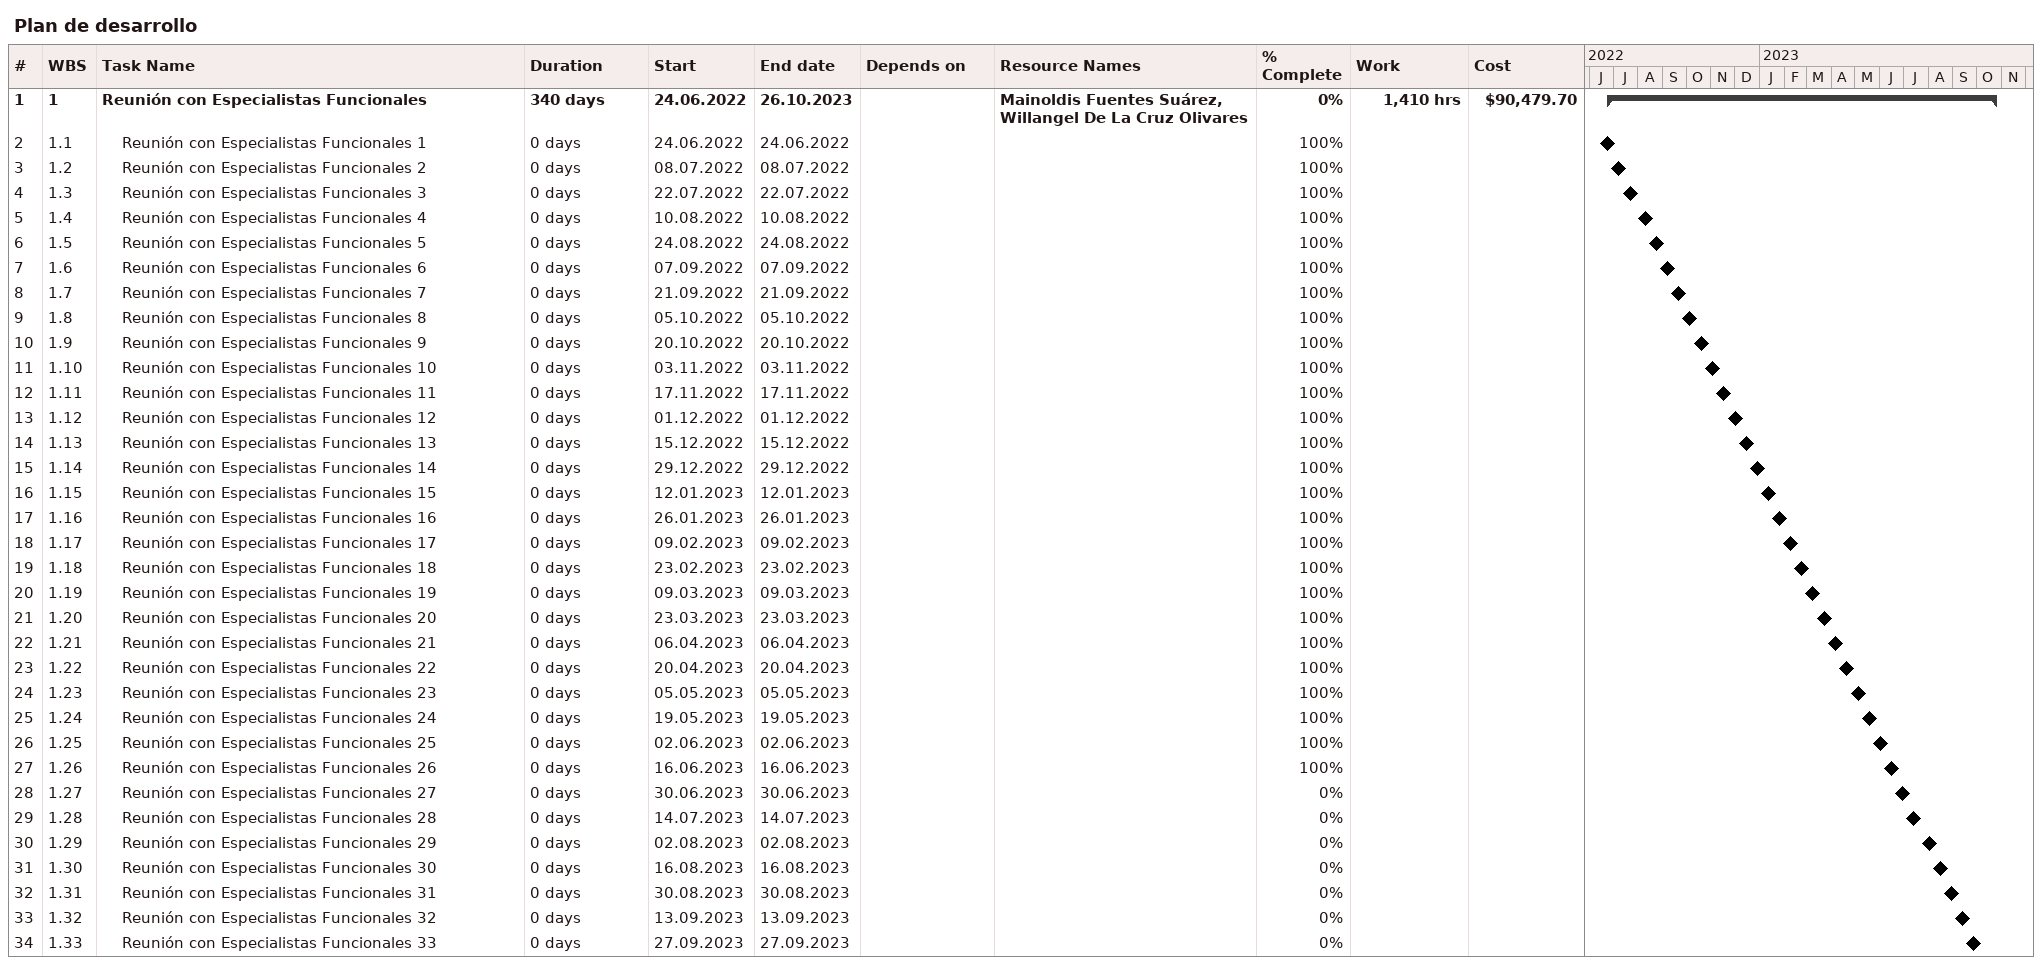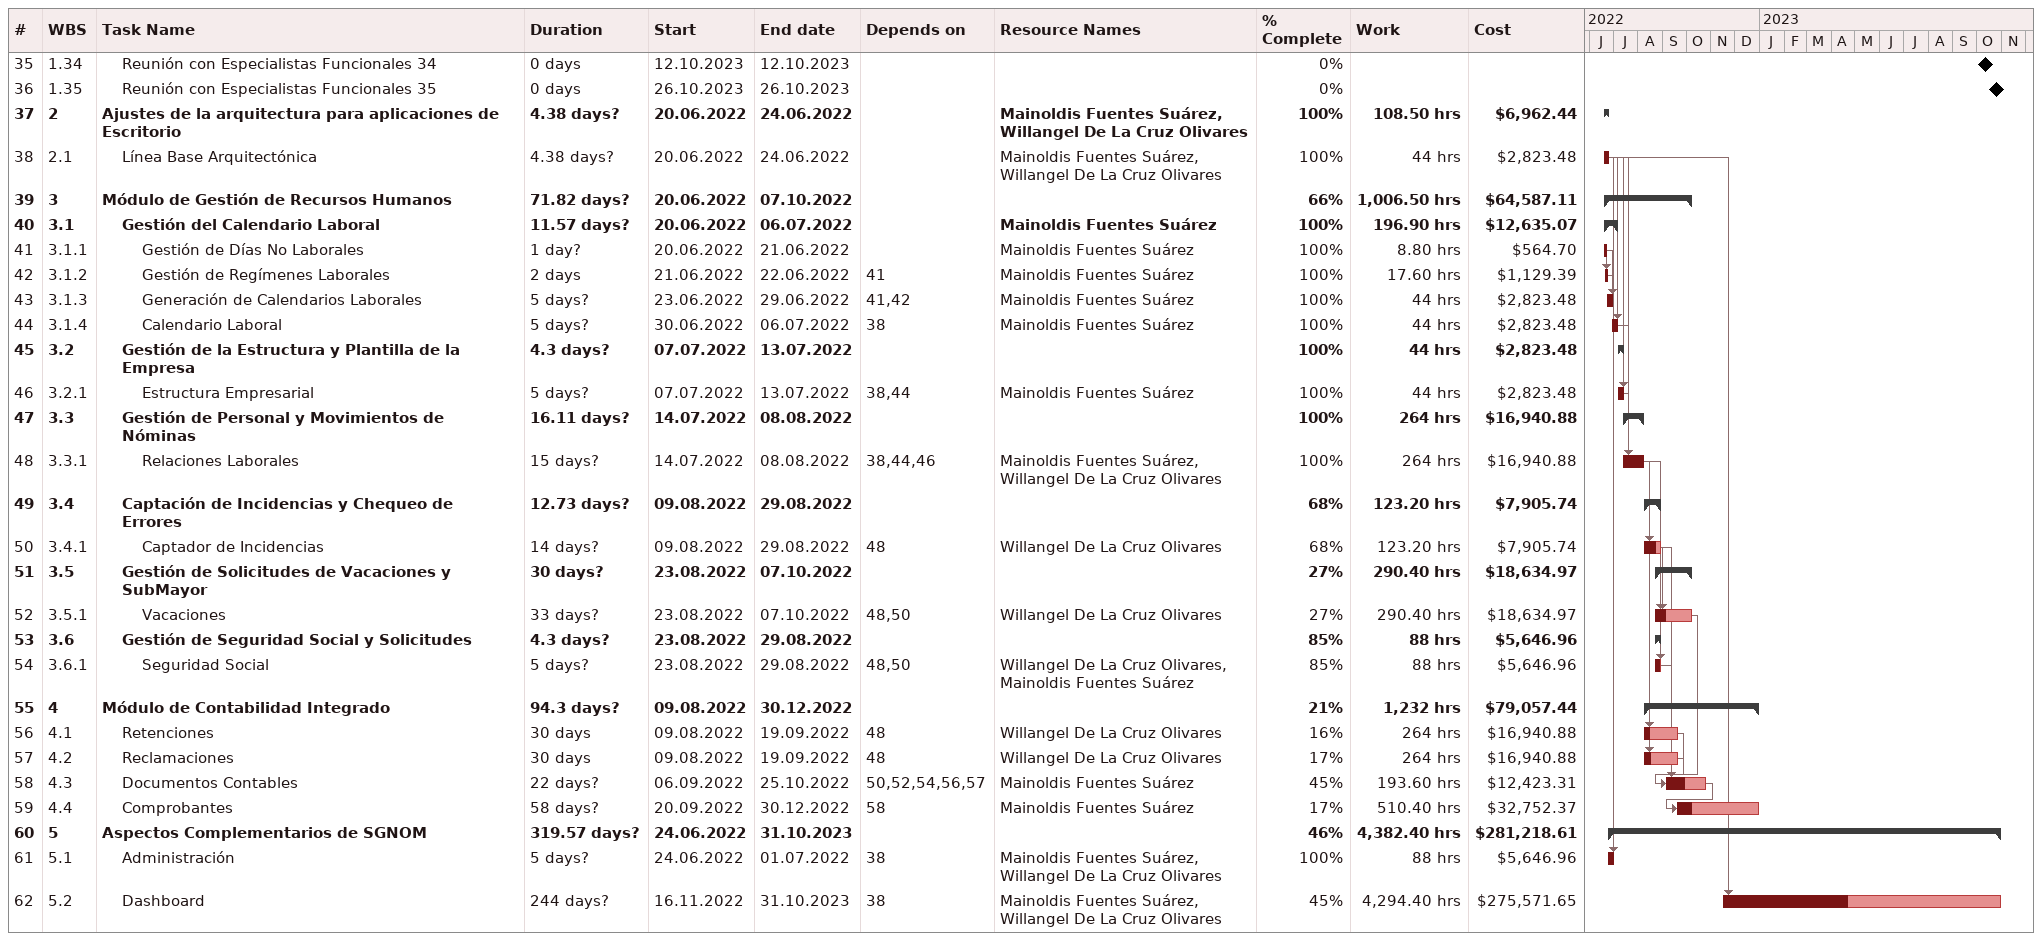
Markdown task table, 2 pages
Plan de desarrollo

| ID | WBS | Task | Duration | Start | Finish | Predecessors | Resources | % complete | Work (h) | Cost ($) |
|---|---|---|---|---|---|---|---|---|---|---|
| 1 | 1 | **Reunión con Especialistas Funcionales** | 340d | 2022-06-24 | 2023-10-26 |  | Mainoldis Fuentes Suárez, Willangel De La Cruz Olivares | 0 | 1410 | 90479.70 |
| 2 | 1.1 | Reunión con Especialistas Funcionales 1 | 0d | 2022-06-24 | 2022-06-24 |  |  | 100 |  |  |
| 3 | 1.2 | Reunión con Especialistas Funcionales 2 | 0d | 2022-07-08 | 2022-07-08 |  |  | 100 |  |  |
| 4 | 1.3 | Reunión con Especialistas Funcionales 3 | 0d | 2022-07-22 | 2022-07-22 |  |  | 100 |  |  |
| 5 | 1.4 | Reunión con Especialistas Funcionales 4 | 0d | 2022-08-10 | 2022-08-10 |  |  | 100 |  |  |
| 6 | 1.5 | Reunión con Especialistas Funcionales 5 | 0d | 2022-08-24 | 2022-08-24 |  |  | 100 |  |  |
| 7 | 1.6 | Reunión con Especialistas Funcionales 6 | 0d | 2022-09-07 | 2022-09-07 |  |  | 100 |  |  |
| 8 | 1.7 | Reunión con Especialistas Funcionales 7 | 0d | 2022-09-21 | 2022-09-21 |  |  | 100 |  |  |
| 9 | 1.8 | Reunión con Especialistas Funcionales 8 | 0d | 2022-10-05 | 2022-10-05 |  |  | 100 |  |  |
| 10 | 1.9 | Reunión con Especialistas Funcionales 9 | 0d | 2022-10-20 | 2022-10-20 |  |  | 100 |  |  |
| 11 | 1.10 | Reunión con Especialistas Funcionales 10 | 0d | 2022-11-03 | 2022-11-03 |  |  | 100 |  |  |
| 12 | 1.11 | Reunión con Especialistas Funcionales 11 | 0d | 2022-11-17 | 2022-11-17 |  |  | 100 |  |  |
| 13 | 1.12 | Reunión con Especialistas Funcionales 12 | 0d | 2022-12-01 | 2022-12-01 |  |  | 100 |  |  |
| 14 | 1.13 | Reunión con Especialistas Funcionales 13 | 0d | 2022-12-15 | 2022-12-15 |  |  | 100 |  |  |
| 15 | 1.14 | Reunión con Especialistas Funcionales 14 | 0d | 2022-12-29 | 2022-12-29 |  |  | 100 |  |  |
| 16 | 1.15 | Reunión con Especialistas Funcionales 15 | 0d | 2023-01-12 | 2023-01-12 |  |  | 100 |  |  |
| 17 | 1.16 | Reunión con Especialistas Funcionales 16 | 0d | 2023-01-26 | 2023-01-26 |  |  | 100 |  |  |
| 18 | 1.17 | Reunión con Especialistas Funcionales 17 | 0d | 2023-02-09 | 2023-02-09 |  |  | 100 |  |  |
| 19 | 1.18 | Reunión con Especialistas Funcionales 18 | 0d | 2023-02-23 | 2023-02-23 |  |  | 100 |  |  |
| 20 | 1.19 | Reunión con Especialistas Funcionales 19 | 0d | 2023-03-09 | 2023-03-09 |  |  | 100 |  |  |
| 21 | 1.20 | Reunión con Especialistas Funcionales 20 | 0d | 2023-03-23 | 2023-03-23 |  |  | 100 |  |  |
| 22 | 1.21 | Reunión con Especialistas Funcionales 21 | 0d | 2023-04-06 | 2023-04-06 |  |  | 100 |  |  |
| 23 | 1.22 | Reunión con Especialistas Funcionales 22 | 0d | 2023-04-20 | 2023-04-20 |  |  | 100 |  |  |
| 24 | 1.23 | Reunión con Especialistas Funcionales 23 | 0d | 2023-05-05 | 2023-05-05 |  |  | 100 |  |  |
| 25 | 1.24 | Reunión con Especialistas Funcionales 24 | 0d | 2023-05-19 | 2023-05-19 |  |  | 100 |  |  |
| 26 | 1.25 | Reunión con Especialistas Funcionales 25 | 0d | 2023-06-02 | 2023-06-02 |  |  | 100 |  |  |
| 27 | 1.26 | Reunión con Especialistas Funcionales 26 | 0d | 2023-06-16 | 2023-06-16 |  |  | 100 |  |  |
| 28 | 1.27 | Reunión con Especialistas Funcionales 27 | 0d | 2023-06-30 | 2023-06-30 |  |  | 0 |  |  |
| 29 | 1.28 | Reunión con Especialistas Funcionales 28 | 0d | 2023-07-14 | 2023-07-14 |  |  | 0 |  |  |
| 30 | 1.29 | Reunión con Especialistas Funcionales 29 | 0d | 2023-08-02 | 2023-08-02 |  |  | 0 |  |  |
| 31 | 1.30 | Reunión con Especialistas Funcionales 30 | 0d | 2023-08-16 | 2023-08-16 |  |  | 0 |  |  |
| 32 | 1.31 | Reunión con Especialistas Funcionales 31 | 0d | 2023-08-30 | 2023-08-30 |  |  | 0 |  |  |
| 33 | 1.32 | Reunión con Especialistas Funcionales 32 | 0d | 2023-09-13 | 2023-09-13 |  |  | 0 |  |  |
| 34 | 1.33 | Reunión con Especialistas Funcionales 33 | 0d | 2023-09-27 | 2023-09-27 |  |  | 0 |  |  |
| 35 | 1.34 | Reunión con Especialistas Funcionales 34 | 0d | 2023-10-12 | 2023-10-12 |  |  | 0 |  |  |
| 36 | 1.35 | Reunión con Especialistas Funcionales 35 | 0d | 2023-10-26 | 2023-10-26 |  |  | 0 |  |  |
| 37 | 2 | **Ajustes de la arquitectura para aplicaciones de Escritorio** | 4.38d? | 2022-06-20 | 2022-06-24 |  | Mainoldis Fuentes Suárez, Willangel De La Cruz Olivares | 100 | 108.50 | 6962.44 |
| 38 | 2.1 | Línea Base Arquitectónica | 4.38d? | 2022-06-20 | 2022-06-24 |  | Mainoldis Fuentes Suárez, Willangel De La Cruz Olivares | 100 | 44 | 2823.48 |
| 39 | 3 | **Módulo de Gestión de Recursos Humanos** | 71.82d? | 2022-06-20 | 2022-10-07 |  |  | 66 | 1006.50 | 64587.11 |
| 40 | 3.1 | **Gestión del Calendario Laboral** | 11.57d? | 2022-06-20 | 2022-07-06 |  | Mainoldis Fuentes Suárez | 100 | 196.90 | 12635.07 |
| 41 | 3.1.1 | Gestión de Días No Laborales | 1d? | 2022-06-20 | 2022-06-21 |  | Mainoldis Fuentes Suárez | 100 | 8.80 | 564.70 |
| 42 | 3.1.2 | Gestión de Regímenes Laborales | 2d | 2022-06-21 | 2022-06-22 | 41 | Mainoldis Fuentes Suárez | 100 | 17.60 | 1129.39 |
| 43 | 3.1.3 | Generación de Calendarios Laborales | 5d? | 2022-06-23 | 2022-06-29 | 41, 42 | Mainoldis Fuentes Suárez | 100 | 44 | 2823.48 |
| 44 | 3.1.4 | Calendario Laboral | 5d? | 2022-06-30 | 2022-07-06 | 38 | Mainoldis Fuentes Suárez | 100 | 44 | 2823.48 |
| 45 | 3.2 | **Gestión de la Estructura y Plantilla de la Empresa** | 4.3d? | 2022-07-07 | 2022-07-13 |  |  | 100 | 44 | 2823.48 |
| 46 | 3.2.1 | Estructura Empresarial | 5d? | 2022-07-07 | 2022-07-13 | 38, 44 | Mainoldis Fuentes Suárez | 100 | 44 | 2823.48 |
| 47 | 3.3 | **Gestión de Personal y Movimientos de Nóminas** | 16.11d? | 2022-07-14 | 2022-08-08 |  |  | 100 | 264 | 16940.88 |
| 48 | 3.3.1 | Relaciones Laborales | 15d? | 2022-07-14 | 2022-08-08 | 38, 44, 46 | Mainoldis Fuentes Suárez, Willangel De La Cruz Olivares | 100 | 264 | 16940.88 |
| 49 | 3.4 | **Captación de Incidencias y Chequeo de Errores** | 12.73d? | 2022-08-09 | 2022-08-29 |  |  | 68 | 123.20 | 7905.74 |
| 50 | 3.4.1 | Captador de Incidencias | 14d? | 2022-08-09 | 2022-08-29 | 48 | Willangel De La Cruz Olivares | 68 | 123.20 | 7905.74 |
| 51 | 3.5 | **Gestión de Solicitudes de Vacaciones y SubMayor** | 30d? | 2022-08-23 | 2022-10-07 |  |  | 27 | 290.40 | 18634.97 |
| 52 | 3.5.1 | Vacaciones | 33d? | 2022-08-23 | 2022-10-07 | 48, 50 | Willangel De La Cruz Olivares | 27 | 290.40 | 18634.97 |
| 53 | 3.6 | **Gestión de Seguridad Social y Solicitudes** | 4.3d? | 2022-08-23 | 2022-08-29 |  |  | 85 | 88 | 5646.96 |
| 54 | 3.6.1 | Seguridad Social | 5d? | 2022-08-23 | 2022-08-29 | 48, 50 | Willangel De La Cruz Olivares, Mainoldis Fuentes Suárez | 85 | 88 | 5646.96 |
| 55 | 4 | **Módulo de Contabilidad Integrado** | 94.3d? | 2022-08-09 | 2022-12-30 |  |  | 21 | 1232 | 79057.44 |
| 56 | 4.1 | Retenciones | 30d | 2022-08-09 | 2022-09-19 | 48 | Willangel De La Cruz Olivares | 16 | 264 | 16940.88 |
| 57 | 4.2 | Reclamaciones | 30d | 2022-08-09 | 2022-09-19 | 48 | Willangel De La Cruz Olivares | 17 | 264 | 16940.88 |
| 58 | 4.3 | Documentos Contables | 22d? | 2022-09-06 | 2022-10-25 | 50, 52, 54, 56, 57 | Mainoldis Fuentes Suárez | 45 | 193.60 | 12423.31 |
| 59 | 4.4 | Comprobantes | 58d? | 2022-09-20 | 2022-12-30 | 58 | Mainoldis Fuentes Suárez | 17 | 510.40 | 32752.37 |
| 60 | 5 | **Aspectos Complementarios de SGNOM** | 319.57d? | 2022-06-24 | 2023-10-31 |  |  | 46 | 4382.40 | 281218.61 |
| 61 | 5.1 | Administración | 5d? | 2022-06-24 | 2022-07-01 | 38 | Mainoldis Fuentes Suárez, Willangel De La Cruz Olivares | 100 | 88 | 5646.96 |
| 62 | 5.2 | Dashboard | 244d? | 2022-11-16 | 2023-10-31 | 38 | Mainoldis Fuentes Suárez, Willangel De La Cruz Olivares | 45 | 4294.40 | 275571.65 |
